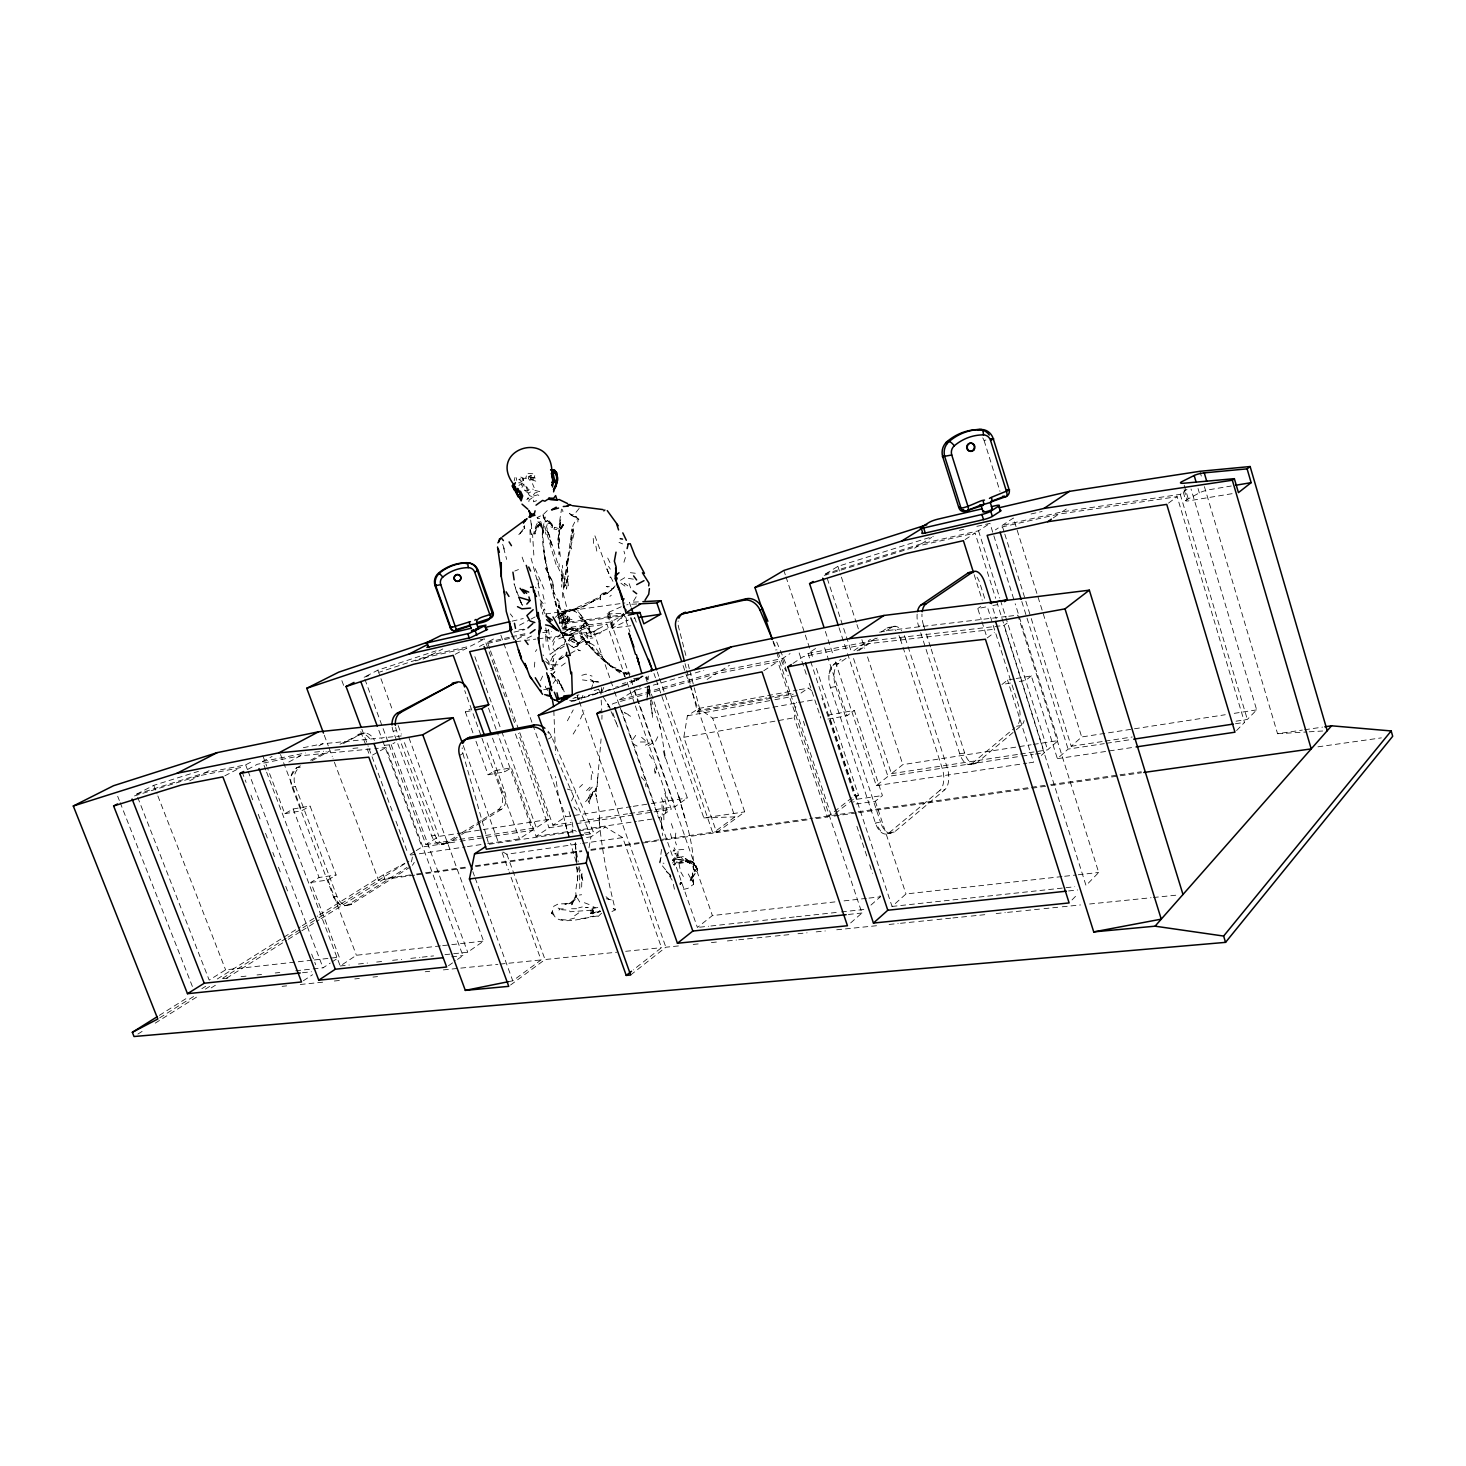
<?xml version="1.0" encoding="UTF-8"?>
<svg xmlns="http://www.w3.org/2000/svg" width="1466" height="1466" viewBox="0 0 1466 1466"><rect width="100%" height="100%" fill="white"/><g stroke="black" fill="none" stroke-linecap="round" stroke-linejoin="round"><path stroke-width="0.75" stroke-dasharray="5 3.75" d="M565.29 620.32L568.057 616.874L564.795 613.997L567.599 610.736L563.622 595.123L563.695 587.463L565.821 584.622L566.591 589.094L567.672 578.282C565.656 562.064 571.172 546.287 574.69 530.875M554.056 914.986L551.857 913.611L552.627 910.056C553.195 930.25 589.515 915.352 601.06 915.81M562.211 575.845L561.625 587.06M571.923 540.441L572.07 528.896L563.695 587.463L565.821 584.622M535.273 477.989L522.446 478.374L521.365 485.393L523.014 482.131L518.927 485.484M559.352 601.976L556.933 599.191L559.224 600.529L558.748 607.749L558.967 604.56L563.677 617.314L561.478 629.024M681.837 882.385L680.224 884.438L680.389 882.404L681.837 882.385L679.894 882.605L680.224 884.438M564.776 579.785L564.85 576.23M545.755 627.906L549.97 654.422L562.211 645.535M601.903 719.293L601.995 715.206M649.346 695.012L649.072 685.74L649.181 694.316M601.445 691.732L601.573 687.572M552.627 581.287L553.891 593.913L552.627 581.287L548.541 574.287L546.946 568.845L548.87 575.203L544.509 556.439L542.328 529.006C541.485 561.826 554.734 592.777 560.067 624.754L563.494 620.338L563.109 612.696L565.161 613.484L569.12 620.356L565.674 626.532L565.931 628.932M599.649 910.386L600.529 911.504L590.377 913.63L592.979 908.425L599.924 907.069M591.183 779.71L591.513 771.079M546.103 641.338L545.407 633.514L546.287 636.72M611.963 911.522L615.354 909.855C607.877 880.406 601.683 849.694 599.063 818.889L599.447 823.837L599.667 813.722L595.727 793.747L596.295 796.771L596.332 788.268L593.162 791.512L589.259 799.575L595.453 790.742L597.212 784.237M558.234 543.758L559.755 551.473L558.986 554.569L557.978 540.331L559.316 529.886L559.114 542.127M648.137 679.857L648.32 676.046M553.818 710.625L555.541 754.514M597.505 777.603L597.047 786.692L601.078 738.919M592.924 910.184L591.971 908.81L593.107 911.705L590.377 913.63L593.199 911.705M566.499 561.002L565.821 576.486M579.766 888.653L579.656 872.655M585.594 801.719L588.489 798.072L588.672 795.305M647.001 700.308L647.367 686.271M554.514 599.026L554.679 596.772M630.801 625.744L612.092 628.163L628.364 620.026M569.633 621.071L569.248 617.186M544.582 609.086L543.41 610.571L544.582 609.086L546.836 615.995M601.408 689.295L600.803 695.837M559.297 623.252L563.237 619.916L563.457 617.626L565.803 616.581L564.337 615.738M534.339 667.122L534.925 661.019M563.329 587.353L563.127 573.078M557.978 540.331L559.004 529.666M600.73 595.654L600.309 599.814L599.008 597.34L567.03 612.147L576.101 609.123L571.887 609.819L574.727 611.34L573.591 609.893L578.245 608.463L573.609 609.929L577.586 613.594L577.989 610.204M576.248 866.718C581.031 877.236 573.298 888.121 576.724 898.255M647.477 696.277L647.899 692.337M675.789 833.091L674.983 840.623L676.412 844.874M661.514 849.419L659.828 862.668L670.805 876.21L666.205 870.969L672.436 880.59L671.098 879.234M647.276 696.845L648.247 688.837L647.294 694.444M576.101 896.716L576.779 895.213L571.777 904.815L575.753 895.451L581.617 894.736M627.301 674.433C609.728 668.753 596.405 654.569 584.879 640.752L579.821 629.28L581.031 630.215L581.599 628.254L573.426 630.49L564.85 626.697L565.161 624.333L568.551 621.309L567.195 620.063L569.12 620.356L565.161 624.333M552.077 911.925L551.857 913.611L553.873 906.19L558.198 903.972L568.515 903.624L564.868 904.155L571.703 902.616L575.423 899.409L568.771 903.826L572.106 902.323L570.787 903.569L576.779 895.213L575.552 897.064M563.677 617.314L563.054 621.786L561.166 623.911M816.141 818.614L827.429 817.02L794.187 717.772L796.405 702.232M533.716 500.126L533.459 501.793L538.975 499.869M562.229 655.742L556.512 661.331L554.02 669.376L550.831 670.329M690.779 879.435L692.209 876.448L690.596 880.718L693.491 873.534L691.054 879.71L694.572 873.901M516.27 480.481L516.673 477.788M559.755 527.265L560.965 519.184L559.077 524.736L561.515 509.069M559.645 527.76L560.965 519.184M581.965 873.37L581.599 890.412M552.352 668.459L552.737 666.095L554.02 669.376L550.226 668.313L554.02 669.376M807.088 819.879L716.691 832.615L683.834 737.288L687.389 715.811L698.732 708.463L797.101 690.156M535.713 532.891L533.917 534.229L534.265 529.941L537.839 521.823L540.862 521.768L543.684 533.221M589.002 847.769L590.981 836.829L605.33 827.007L622.702 837.599L661.496 947.659L633.294 969.869M665.564 812.842L666.755 806.41L664.043 796.24M567.562 562.541L568.442 557.905M528.841 501.629L529.171 499.943L533.422 497.029L529.592 495.728L527.32 492.081L528.218 489.296L526.862 486.987M559.004 544.014L559.316 529.886M563.457 614.254L560.818 615.207L560.745 618.377L565.491 611.047L563.842 611.377M627.393 611.908L611.157 627.027L591.091 636.665L586.198 635.346L586.363 632.359L587.866 638.461L592.979 637.93M535.768 481.123L530.344 479.437L534.394 477.458L534.76 475.644M543.336 530.344L542.31 534.394L543.336 530.344L541.339 524.37L537.839 521.823M553.745 658.362L553.03 661.862L552.829 656.365L555.687 653.983M570.75 542.2L571.832 537.271L571.172 539.8M621.492 618.524L623.197 613.668M550.85 526.844L552.572 527.485L552.48 525.909L547.423 520.577L544.857 522.024L547.313 523.692L546.58 526.844L557.575 562.962L556.97 564.685L562.193 576.651L562.193 582.387L561.46 578.41M661.001 857.372L659.828 862.668L663.951 863.291M592.301 913.923L592.979 908.425M514.181 480.793L515.006 477.403M564.227 691.805L561.496 684.732L559.187 683.358L559.627 681.617L550.336 673.499M518.799 534.595L524.022 529.574L524.663 525.818L524.058 528.823L524.59 527.65L518.799 534.595L520.613 533.203M572.033 533.606L573.811 527.595L572.894 532.726L572.858 525.799L576.266 519.147L578.062 518.543L577.714 524.058M693.62 884.273L692.667 872.893L691.824 878.482L692.447 875.733L693.62 884.273L687.902 888.378L681.507 889.88M593.382 910.661L591.549 912.952M540.533 680.664L543.794 673.59M525.818 477.971L526.386 475.9M566.572 562.944L567.873 558.308M582.845 619.348L580.756 618.854L581.049 617.846L583.138 617.919L588.361 624.589L590.157 632.451L589.24 634.155L589.094 626.605L583.083 618.652L587.06 625.689L583.175 627.136L584.604 621.199L581.049 617.846M542.951 531.242L541.247 526.056M589.039 802.067L593.162 791.512L595.599 790.76L596.332 788.268M563.695 587.463L565.29 582.13M623.948 562.266L625.634 556.75L623.948 551.179M692.868 880.003L690.083 880.791M591.11 689.515L593.748 681.378L601.94 682.57M562.394 615.647L563.365 612.678L560.397 614.419M601.811 692.044L603.992 686.858M581.526 699.3L582.863 695.434M549.054 520.815L554.753 527.265L553.91 529.079L556.549 529.611L558.949 526.807M553.012 645.242L554.35 641.467M672.619 863.089L675.46 858.123L683.064 856.602L695.305 865.618L686.839 860.212L674.415 863.602M674.103 847.751L675.24 849.785L673.004 851.123L674.58 851.086L674.965 853.908M530.161 480.665L528.328 478.392L528.933 476.45L530.875 478.209L531.242 475.387M593.089 683.119L593.748 681.378L582.478 679.912M580.499 718.963L583.999 710.717M559.187 683.358L559.627 681.617L557.685 679.399M676.999 861.587L674.067 865.526M521.969 487.427L523.38 484.183M555.009 637.197L551.967 642.438M588.489 798.072L590.34 793.912M577.604 646.03L579.033 643.079L576.999 642.2L580.353 643.134L585.264 640.001L587.243 642.346L589.57 641.778L590.175 646.799M538.957 521.786L539.708 523.674L534.852 532.341L540.349 523.747L540.844 525.03M552.829 656.365L550.758 660.708L550.795 664.483L555.064 665.949M559.004 910.129L559.572 908.957L565.07 908.81M657.776 736.72L655.65 741.155L647.514 746.212M829.096 673.609L833.659 664.355L841.008 659.352M695.874 865.581L697.34 870.657L692.227 877.768M571.447 800.912L575.863 792.098M568.332 643.922L573.518 647.697L576.761 646.469L581.416 640.129L583.688 639.176L586.455 641.705L585.997 644.71L587.243 642.346L582.607 639.652L576.944 630.032L577.622 628.731M567.415 720.796L573.224 709.892M621.95 616.508L623.6 613.539M291.258 775.642L296.773 767.744L300.713 765.619M633.569 601.042L636.629 596.039M601.628 913.171L598 916.58M573.169 734.081L579.015 724.534M538.517 524.516L534.595 530.509L539.121 523.252M581.874 636.684L580.628 638.37M530.875 478.209L528.933 476.45L533.587 473.848L528.053 473.316M590.065 787.15L585.044 792.098M557.337 683.669L558.125 679.766M632.817 739.45L637.38 733M576.761 646.469L581.416 640.129M590.212 631.04L591.073 634.485M694.151 871.775L695.984 869.265M535.383 651.545L536.849 649.548M553.085 683.449L555.614 680.077L552.315 676.192M589.644 797.889L594.023 792.061M579.162 508.39L574.36 514.383L571.337 515.134L569.614 513.228L570.237 515.501L571.135 514.2M580.866 607.345L598.568 598.714L605.898 592.576L607.712 593.4L614.291 587.426L607.602 593.125L601.665 594.042L599.008 597.34M642.236 675.899C626.239 688.342 603.644 690.669 584.403 696.46M522.592 480.665L519.001 483.12L518.066 479.675L520.906 478.851M572.088 646.158L573.518 647.697L575.753 646.304M599.521 633.862L601.646 631.48M552.81 674.085L554.954 671.666L552.059 674.726M561.057 615.005L563.109 612.696M604.652 593.95L605.898 592.576L601.335 593.583L603.021 594.83L607.712 593.4M567.36 622.629L568.551 621.309L566.444 622.39L563.494 620.338M557.721 637.197L560.195 634.485M578.63 643.629L579.62 642.566L576.816 643.904L571.758 641.375L574.819 642.658M592.282 787.132L587.445 792.373M694.664 869.081L693.546 869.814L692.868 866.186C688.085 860.45 679.619 858.453 672.491 860.194L674.855 857.647L676.742 859.497L686.968 860.67L692.74 862.888L688.195 861.477L679.711 862.228L689.405 861.678L673.315 864.537L675.221 863.639M584.751 623.105L580.591 627.448L575.277 630.014M1072.013 899.941L1077.822 893.967M1008.755 616.215L1017.844 615.152L1098.694 872.472L1086.013 885.519L1003.953 625.469L1009.158 621.602M1236.571 730.563L1244.524 722.371L1177.161 496.662L1058.837 514.108L998.676 527.723L995.377 529.904M1236.058 721.18L1247.346 719.458L1256.655 709.874L1191.033 489.003M555.339 617.333L561.588 611.615L570.311 609.801L574.727 611.34M533.844 555.083L532.598 534.833L531.315 534.449L532.818 532.928M580.481 641.43L573.518 647.697M665.234 855.942L669.889 851.306M547.258 510.608L543.025 514.749L537.142 517.535L538.132 519.294M640.899 677.035L643.098 676.119L636.061 680.627L637.215 679.546M636.061 680.627L638.645 678.19L638.095 679.161L637.802 677.365M571.209 628.108L563.017 633.184L567.525 634.576L573.169 629.28L571.172 626.752L573.169 629.28M579.473 787.334L582.552 784.438M569.523 641.137L572.381 638.48M638.003 680.022L640.404 677.787M563.879 612.531L565.491 611.047L557.63 617.424M615.189 585.814L612.586 588.709L606.209 586.455L609.838 586.748M561.313 666.022L566.994 661.771M815.591 648.503L808.023 653.506L892.043 906.446L905.988 893.967L1062.41 876.521M1016.195 678.538L1031.331 675.863L1057.389 758.673L1068.091 749.108L1104.283 743.629M1031.258 618.56L1071.243 746.286L1081.688 736.958L1225.246 714.73M850.665 922.92L861.935 913.006L777.768 661.606L716.031 673.792L613.319 703.497L607.822 706.85M870.932 905.09L880.351 896.825L878.922 892.556M1041.3 755.411L1044.378 752.699L996.349 600.474M1020.428 754.019L1047.604 749.877L1058.177 740.587L1015.187 603.754M563.457 617.626L565.29 620.008L561.386 623.417L566.829 621.327M570.97 701.426L575.478 700.29L578.044 698.146L577.109 695.397L578.96 694.829M908.059 646.634L947.183 767.414A17.464 8.979 80.8 0 1 944.745 789.771L894.37 832.028L885.684 834.099M920.703 632.744L959.754 753.799A16.969 8.558 80.4 0 0 972.16 763.42L977.052 762.687L1014.582 731.204M1016.286 729.775L1021.399 725.487A16.383 7.935 80 0 0 1024.129 720.631M846.065 658.381L838.735 663.383L833.659 664.355A18.288 9.969 79.3 0 0 830.526 687.499L875.404 822.957A18.142 9.731 81.4 0 0 889.276 832.706L939.779 790.504L944.745 789.771M972.16 763.42L1014.893 727.686M560.433 632.817L563.64 633.294L567.873 629.812L564.373 632.542L567.525 634.576M554.679 651.454L559.829 646.231L564.722 644.27M564.208 646.103L559.609 649.053M571.117 640.404L573.169 638.755L575.313 641.173L573.664 636.024L566.481 633.697L562.761 635.511L564.52 639.597M856.144 804.009L875.33 801.242L882.422 795.562L854.33 710.442L828.895 714.913L856.914 799.263L853.34 802.104M1031.331 675.863L1025.76 680.352L1016.158 682.038M609.819 596.424L611.304 595.233M1014.032 678.923L1007.545 680.077L1001.883 684.549L1011.393 682.881L987.278 606.649L977.785 608.573L981.23 619.422M834.96 901.902L712.384 915.572L697.395 927.447L619.715 704.834M835.4 661.844L876.283 785.666L887.938 776.412L1019.805 756.419M853.56 658.527L891.401 773.663L902.818 764.629L1031.148 744.765M594.115 631.773L598.568 628.254M630.637 975L665.857 947.219L681.8 945.588M835.144 813.612L847.696 803.698M849.492 802.287L858.453 795.213L815.408 665.546M565.271 619.055L568.057 616.874L566.334 615.335M827.429 817.02L852.589 797.229M570.402 635.108L572.73 633.294L568.332 634.008L570.402 635.108L569.321 635.438L565.949 635.053M564.08 656.695L556.512 661.331M632.359 692.428L640.367 686.345M558.748 614.474L560.452 613.191L556.164 615.848M541.339 524.37L540.203 525.231L540.954 527.027M987.204 637.93L994.369 632.597M1168.494 503.113L1177.161 496.662M1004.137 531.956L1002.103 525.469L1062.154 511.836L1180.24 494.372L1187.002 489.332M510.571 985.005L545.04 959.534L616.71 952.222M716.691 832.615L744.71 811.889L712.696 718.212L698.732 708.463M508.464 981.67L512.77 980.809L541.064 959.937L509.16 872.032M665.454 839.835L712.897 833.146L734.942 816.874L689.753 685.025M587.738 643.116L589.57 641.778L585.887 641.778L583.688 639.176M693.675 880.223L692.538 881.048L693.675 880.938M827.923 719.055L847.055 715.72L854.33 710.442M566.737 580.279L568.075 579.308M977.785 608.573L980.681 606.503M448.468 965.746L455.688 960.67M457.484 959.405L462.908 955.612L386.071 747.532L374.801 748.613M444.949 954.678L467.709 952.222L483.578 941.08L408.024 735.272M635.364 705.934L671.281 809.25L658.692 818.083L619.788 706.612M629.794 813.52L675.02 806.63L687.352 797.962L653.763 700.913M562.431 632.799L560.269 632.304M530.509 491.971L528.988 493.034L524.645 491.073L524.388 489.497L525.561 491.11M558.803 617.571L561.24 615.903M574.617 915.755L579.748 912.2M800.986 693.07L808.279 688.067L811.706 690.651M857.079 650.886L877.254 637.124M886.435 630.856L891.933 627.118A17.61 9.199 78.8 0 1 901.553 630.563M585.594 834.612L590.102 833.934L593.29 831.753L551.729 736.995A17.024 12.534 58.8 0 0 547.624 730.691M858.929 650.519L869.063 643.611L995.231 629.134M808.023 653.506L873.553 640.532L877.254 638.022M1053.248 517.919L1058.837 514.108M1062.154 511.836L1067.615 508.116M853.89 650.611L870.438 639.359M881.469 631.864L886.985 628.108L891.933 627.118M266.61 772.161L340.222 965.984L356.403 955.264L440.423 945.9M475.974 741.246L488.105 774.763L494.83 770.676L511.396 767.763L536.061 836.371L549.054 827.777L573.957 824.002M519.77 732.652L552.902 825.23L565.638 816.8L631.003 806.685M792.996 663.42L803.405 656.548L869.063 643.611M1002.103 525.469L1013.373 518.029L1081.688 736.958M303.37 980.754L312.588 974.688M295.711 970.785L323.033 967.835L330.253 963.089M332.049 961.916L339.251 957.17L310.884 882.44L319.075 877.474L336.117 875L310.077 806.025L293.127 808.994L284.789 813.703L267.527 768.202M487.775 843.555L519.44 838.845L532.47 830.287L496.992 731.699M459.701 839.413L536.336 827.74L549.109 819.366L518.341 733.403M690.706 685.557L697.486 711.89L700.015 710.259L766.791 697.889M763.768 670.732L777.768 661.606M638.773 703.68L634.265 690.706L618.212 700.51L720.796 670.787L782.423 658.582L790.064 653.598M965.068 539.58L975.073 533.056L995.671 598.311M850.701 649.841L825.725 573.792L921.601 543.721L978.537 530.802L988.047 524.608M410.425 866.901L351.767 904.009A14.88 10.812 83.4 0 1 336.997 896.477L295.417 786.436A14.972 11.05 79.8 0 1 300.163 767.103L296.773 767.744A14.953 11.05 79.8 0 0 292.027 787.059L333.588 896.935A14.862 10.812 83.4 0 0 348.358 904.467L407.035 867.396M392.155 727.118A14.165 9.914 78.7 0 0 393.181 731.222L431.7 835.858A14.055 9.731 81.6 0 0 445.114 843.335L460.214 833.806M462.102 832.615L480.958 820.703M482.845 819.512L497.945 809.965L501.28 809.434A13.652 9.162 80.8 0 0 504.817 791.842L485.887 739.377M445.114 843.335L448.468 842.84L459.793 835.675M461.68 834.484L480.536 822.554M482.424 821.363L501.28 809.434M707.107 679.436L716.031 673.792M720.796 670.787L729.463 665.289M914.619 548.156L918.046 545.975L975.073 533.056M921.601 543.721L931.643 537.381M573.664 636.024L565.381 639.817L564.52 643.427M159.702 1017.825L195.784 995.139M205.405 989.092L211.177 985.464M222.722 978.207L286.182 938.295M288.106 937.086L316.968 918.944M318.892 917.734L408.831 861.183M137.877 1034.08L143.668 1030.433M155.231 1023.14L199.596 995.194M211.159 987.919L216.95 984.272M226.589 978.188L286.383 940.512M288.307 939.303L299.87 932.01M301.813 930.8L319.167 919.86M321.091 918.651L384.733 878.555L414.182 874.396M572.73 633.294L569.321 635.438L581.416 628.273M559.371 659.59L562.816 657.428M159.373 1015.352L188.326 997.173M201.85 988.689L205.698 986.27M217.298 978.995L300.31 926.897M302.253 925.687L317.682 915.993M319.625 914.784L383.341 874.799L404.909 863.272M311.983 960.212L225.599 969.851L209.198 980.113L136.485 794.224L153.728 785.355L198.478 771.336M414.328 851.801L408.629 855.356L465.162 846.927M416.234 850.61L421.933 847.036L458.015 841.576M364.924 679.363L425.873 844.563L438.92 836.408L549.109 819.366M620.448 580.298L624.626 577.732L636.299 579.675M825.725 573.792L837.892 566.371L933.311 536.318M310.884 882.44L327.944 879.985L336.117 875M488.105 774.763L504.689 771.849L511.396 767.763M548.431 738.992L551.729 736.995L547.844 732.267M567.342 629.885L569.614 628.529M567.599 610.736L570.036 609.27L570.219 610.479M459.573 755.448L462.926 753.469A16.621 11.93 59.4 0 1 462.193 747.843M526.752 499.594L528.548 498.55L527.284 498.257L533.422 497.029M594.994 600.125L581.177 608.115L574.635 609.233M284.789 813.703L301.758 810.735L310.077 806.025M472.95 732.872L465.363 711.908L470.494 709.013M372.639 755.027L386.071 747.532M384.422 745.333L391.184 744.673L394.922 742.584M538.095 638.81L593.602 631.589L606.924 624.15L626.385 680.096M562.229 628.401L610.882 621.932L623.911 614.657L629.885 631.901M311.965 760.689L329.648 751.05M343.411 743.574L361.112 733.953A14.495 10.354 79.1 0 1 374.49 740.348M1184.107 489.644L1187.057 499.558L1199.316 492.906A7.44 1.209 -16.6 0 1 1209.23 489.717L1231.293 485.997M310.554 760.268L326.295 751.728M340.057 744.233L361.112 733.953M288.82 762.027L300.457 755.76L372.547 748.833M318.91 745.846L322.703 743.793L401.281 735.932M517.26 639.139L525.03 634.961L516.252 636.959M551.949 525.433L550.245 523.472L547.313 523.692M561.057 617.827L562.669 616.966M247.626 769.43L257.375 764.262L300.457 755.76M265.804 770.035L262.579 761.514L272.09 756.456M479.437 646.469L483.359 644.399L514.053 637.453M489.736 648.705L487.427 642.236L495.087 638.168M519.514 625.194L529.208 620.045M531.15 619.019L535.035 616.966M224.829 775.844L240.442 767.616L199.449 775.697L131.244 796.918M136.485 794.224L204.672 772.967L245.647 764.867L253.288 760.836M455.156 654.331L466.939 648.119L427.064 657.153L414.09 661.441M482.552 639.872L471.007 645.956L431.187 655.009L379.273 672.198M575.478 700.29L597.688 693.363M189.664 780.792L199.449 775.697M204.672 772.967L210.426 769.98M423.124 659.205L427.064 657.153M431.187 655.009L442.805 648.943M598.934 689.075L591.366 691.567M573.609 609.929L576.028 608.665L570.86 609.893M366.097 676.211L377.825 670.182L436.117 650.812M539.415 524.223L540.349 523.747M645.297 745.186L651.674 741.961M527.1 638.241L532.488 635.548M596.369 911.834L593.107 913.116L600.529 911.504M683.761 849.455L678.593 849.822M590.523 602.123L598.568 598.714M597.707 692.667L591.293 695.727L588.251 695.709M563.146 628.621L566.737 626.972L564.85 626.697M570.677 653.378L576.578 649.933L580.298 650.776L575.002 648.137M597.487 912.219L599.631 911.229M574.635 918.028L567.287 920.062L560.965 919.567M612.11 628.053L607.052 613.503A5.956 1.081 -15.9 0 1 609.013 612.183L622.024 606.429M634.118 680.444L622.39 683.614M638.59 677.952L631.113 678.96M598.018 633L593.015 634.87M558.711 638.883L564.667 636.482M514.768 571.044L518.451 569.559M601.463 692.685L621.896 686.216M626.55 684.072L615.408 687.297M583.175 627.136L587.06 625.689M982.696 437.894A8.191 7.605 -84.5 0 1 984.126 440.606L986.416 439.818M524.718 490.34L527.577 490.908L530.839 488.599L533.294 489.296M607.107 690.358L609.618 689.441M523.509 526.441L524.791 528.365M580.884 918.614L586.51 917.954M364.136 677.219L370.623 675.075M562.413 627.595L565.674 626.532M572.931 698.439L576.285 697.376L571.777 698.897M824.204 575.368L918.046 545.975M675.551 858.398L680.041 857.042M581.8 675.331L585.979 674.122L592.062 676.119M636.446 690.065L703.808 670.402M632.396 681.708L634.815 681.049M581.031 630.215L587.756 627.228L589.882 628.822L588.086 629.152L585.685 626.587M578.667 907.857L582.24 906.941M559.151 618.945L561.496 618.359M634.173 679.601L639.213 678.373M562.761 635.511L565.931 634.76M512.147 621.144L523.289 618.542M561.13 619.953L563.53 619.403M480.06 639.872L484.476 638.864L488.325 649.603M513.961 632.121L524.883 629.629M959.442 530.344L963.803 529.354M976.869 526.367L983.411 524.865M985.592 524.37L989.953 523.38L1014.509 601.573M1031.056 513.98L1042.106 511.469M487.427 642.236L509.343 637.27M511.524 636.775L526.862 633.294M584.183 697.101L576.431 698.751L579.711 698.054M633.917 618.267L634.833 618.084M465.363 711.908L471.96 710.589M997.778 604.542L992.042 605.696L996.184 618.78M361.699 733.715L365.052 733.037M890.467 627.265L895.433 626.257M303.352 747.678L322.703 743.793M879.637 632.194L886.16 630.893M590.102 916.818L593.84 916.067M393.181 731.222L396.516 730.563L435.072 835.327A14.074 9.731 81.6 0 0 448.468 842.84M930.489 646.927L923.525 625.286L918.614 626.257A17.134 8.741 78.6 0 1 917.148 613.888M262.579 761.514L305.643 752.974M898.951 635.493A17.574 9.217 78.9 0 1 900.326 638.974L905.255 638.003L907.362 644.472M546.397 521.676L543.428 517.828L539.121 518.652L537.142 517.535M799.337 689.735L808.279 688.067M769.009 697.468L793.509 692.923M697.486 711.89L793.289 694.169M292.027 787.059L295.417 786.436M830.526 687.499L835.62 686.564A18.325 9.95 79.3 0 1 838.735 663.383M687.389 715.811L772.655 700.107M774.909 699.703L797.339 695.562M712.696 718.212L770.695 707.675M772.93 707.253L813.08 699.96M683.834 737.288L794.187 717.772M497.945 809.965A13.634 9.162 80.8 0 0 501.5 792.391L504.817 791.842M1187.057 499.558A7.477 1.228 -16.6 0 0 1188.834 500.822L1233.932 493.382M672.491 860.194L676.742 859.497M1016.616 726.256L1021.399 725.487M431.7 835.858L435.072 835.327M959.754 753.799L964.665 753.029A17.006 8.539 80.4 0 0 977.052 762.687M633.257 806.337L649.035 803.899M651.289 803.551L687.352 797.962M1033.402 744.416L1058.177 740.587M1234.225 713.356L1256.655 709.874M543.611 689.753L546.232 689.35M425.873 844.563L457.447 839.761M552.902 825.23L570.989 822.463M580.041 821.088L627.521 813.85M891.401 773.663L1018.174 754.367M1071.243 746.286L1102.853 741.466M1105.107 741.118L1132.21 736.995M460.269 841.227L532.47 830.287M576.211 823.654L671.281 809.25M1022.04 756.09L1033.218 754.404M1035.454 754.055L1044.378 752.699M1106.537 743.28L1131.422 739.505M1235.472 723.746L1244.524 722.371M441.449 844.434L444.821 843.94M968.971 764.574L973.882 763.823M467.416 846.597L485.521 843.903M536.061 836.371L580.664 829.719M582.882 829.389L636.391 821.418M638.626 821.088L654.239 818.761M876.283 785.666L1026.805 763.218M1029.059 762.888L1033.548 762.21L1007.545 680.077M1057.389 758.673L1133.823 747.275M582.607 639.652L583.981 639.451L579.363 633.33M489.314 844.251L576.321 831.314M578.557 830.984L605.33 827.007M584.274 833.091L593.29 831.753M656.2 679.949L703.827 817.9L744.71 811.889M858.453 795.213L854.385 795.8L822.005 698.347M1204.411 486.62L1277.564 733.715L1302.321 730.086M1304.575 729.756L1322.57 727.118M586.51 837.489L590.981 836.829M856.914 799.263L882.422 795.562M502.966 852.039L506.87 854.257L580.389 843.683M582.607 843.353L622.702 837.599M416.436 874.066L423.234 873.113M425.506 872.801L466.28 867.047M475.332 865.765L581.8 850.738M590.853 849.455L642.951 842.107M645.223 841.777L812.842 818.12M815.096 817.808L837.746 814.62M840.018 814.29L855.869 812.054M858.141 811.724L1048.41 784.878M1050.664 784.567L1141.281 771.776M1317.952 746.835L1381.375 737.874M414.658 875.147L378.521 880.241L333.057 758.673M416.93 874.817L423.711 873.864M425.965 873.553L466.628 867.835M475.662 866.553L581.855 851.599M590.89 850.335L663.182 840.146M856.437 812.934L831.552 816.434L776.614 652.315M858.71 812.622L1048.758 785.849M1051.03 785.538L1141.538 772.784M545.7 613.961L624.883 602.984M336.997 896.477L333.588 896.935L340.057 904.779M889.276 832.706L894.37 832.028A18.178 9.712 81.4 0 1 880.516 822.261L875.404 822.957L881.781 832.743M681.067 883.668L680.022 884.2L681.837 883.063L680.297 882.899M560.488 623.197L623.911 614.657M519.037 629.867L525.726 628.969M563.659 623.875L623.911 615.775M544.546 630.746L548.962 630.16M542.732 632.616L551.582 631.461M562.651 629.995L606.924 624.15M348.358 904.467L351.767 904.009L344.29 905.75M515.885 641.705L522.537 640.825M524.755 640.532L535.86 639.103M888.323 630.453L1006.482 616.49M873.553 640.532L992.72 626.77M994.974 626.513L1003.953 625.469M561.588 611.615L565.125 611.212M314.255 959.973L339.251 957.17M442.695 945.643L449.512 944.874M451.785 944.635L483.578 941.08M844.031 900.875L866.736 898.346M869.008 898.09L880.351 896.825M1064.683 876.265L1076.026 875M1078.28 874.762L1098.694 872.472M595.782 681.91L598.183 681.8M222.85 978.628L229.686 977.895M241.065 976.668L247.901 975.935M257.008 974.945L261.571 974.469M275.223 972.984L279.786 972.489M340.222 965.984L349.329 964.995M358.437 964.005L367.545 963.034M376.652 962.044L383.487 961.311M392.595 960.322L401.702 959.35M410.792 958.361L419.899 957.371M422.19 957.133L433.57 955.905M699.649 927.208L708.646 926.237M710.9 925.981L726.66 924.295M728.914 924.038L742.419 922.59M744.673 922.352L760.433 920.648M762.668 920.41L778.428 918.706M780.682 918.467L794.187 917.001M796.441 916.763L839.212 912.145M841.466 911.907L866.241 909.232M892.043 906.446L1074.743 886.747M302.491 972.728L311.415 971.775M451.711 956.803L462.908 955.612M848.411 914.454L861.935 913.006M1068.604 890.943L1077.638 889.972M282.113 986.343L286.64 985.867M300.273 984.492L322.996 982.165M334.358 981.011L341.157 980.314M354.79 978.922L359.335 978.463M372.969 977.071L377.513 976.613M425.213 971.756L429.758 971.28M443.373 969.887L497.89 964.335M500.163 964.097L541.064 959.937M625.67 951.306L661.496 947.659M693.198 944.434L700.033 943.737M711.413 942.565L718.248 941.868M727.356 940.934L736.482 940.018M738.754 939.779L754.697 938.148M756.969 937.928L772.93 936.298M775.202 936.059L788.873 934.667M797.98 933.732L807.088 932.816M816.214 931.881L825.321 930.947M836.72 929.792L880.003 925.376M889.111 924.441L898.218 923.525M900.49 923.287L916.452 921.656M918.724 921.436L934.667 919.805M936.957 919.567L950.609 918.174M952.9 917.954L968.843 916.323M971.115 916.085L987.076 914.454M996.184 913.538L1005.291 912.603M1007.563 912.365L1023.525 910.753M1025.797 910.514L1041.74 908.883M1044.012 908.663L1059.973 907.033M1062.245 906.794L1080.479 904.943M1089.586 904.009L1151.085 897.742M1153.375 897.504L1178.426 894.956M314.64 752.113L323.656 751.233M334.908 750.134L341.651 749.493M352.921 748.393L359.665 747.733M690.614 861.568L691.549 861.477M563.091 632.781L561.68 632.579L564.886 634.173L563.329 634.082M585.979 907.564L588.196 907.399L581.965 907.82M586.034 633.972L589.424 632.524L589.9 630.032L590.157 632.451M1277.564 733.715L1306.902 731.955M1309.175 731.809L1322.717 731.003M590.285 910.936L593.144 910.991M638.406 601.885L629.409 602.343L630.893 606.667M636.775 603.992L630.087 604.322A5.937 1.081 -15.8 0 0 626.733 604.872M607.162 613.796A5.956 1.081 -15.9 0 0 608.427 613.942L621.932 613.319M703.827 817.9L734.942 816.874M591.604 910.148L570.421 911.76L568.387 910.148L561.643 909.745M571.538 908.755L579.07 908.682M593.748 681.378L590.23 679.344M640.33 741.998L646.964 741.961L640.404 736.335M530.344 479.437L533.642 479.492M563.237 619.916L565.29 620.008M592.832 907.527L595.343 907.656L592.685 906.483M569.633 700.546L575.717 701.096M534.394 477.458L530.839 477.824L529.831 476.23M635.309 573.261L630.288 572.675L631.608 574.122M573.518 630.307L576.12 630.655L570.237 629.684L568.955 628.199M606.319 898.731L611.34 899.904M550.465 673.664L551.967 673.939L552.334 678.172L551.674 673.664L553.781 677.127M607.804 663.915L602.783 657.794L606.154 662.485L616.856 669.87L626.825 674.213M573.059 516.435L576.706 517.296L570.091 514.291L573.059 516.435L571.337 515.134M534.925 490.414L540.349 491.77L534.943 492.961L532.268 496.406L537.857 494.775L540.771 496.791M576.01 640.899L578.795 643.427M569.779 619.055L572.015 619.678M549.878 536.446L546.69 529.244L549.219 536.263L548.064 534.1M573.169 638.755L576.578 641.045M597.615 652.901L602.214 655.265L604.505 661.001M630.068 674.012C614.126 671.428 601.885 659.48 592.081 647.441L593.987 651.197L603.442 660.341M567.434 789.093L571.997 790.467M629.5 672.839L626.275 672.876L617.626 669.449M696.588 867.194L697.321 868.953L691.989 861.348L685.153 858.618L692.337 864.115M554.753 527.265L558.344 528.493M612.348 666.792L616.087 668.075M560.379 631.589L563.494 632.781L560.03 631.37M584.403 902.726L589.753 904.76M694.004 864.958L696.68 866.406M578.649 630.49L584.879 640.752L593.987 651.197L586.143 642.914L582.112 636.207L587.243 642.346M560.873 685.135L563.072 690.651L560.745 684.42L558.986 683.101M619.019 542.383L622.592 543.904M575.698 516.344L578.887 519.715M520.833 477.055L523.509 478.283L524.058 486.254M533.734 533.166L535.292 533.899M685.465 861L689.826 863.089M628.236 714.492L624.443 712.641L630.563 716.306M562.193 576.651L562.009 572.106L558.766 570.091M557.868 664.813L550.795 664.483L547.844 662.449M605.641 661.679L609.49 663.731M686.839 860.212L692.85 864.427M633.788 744.27L637.087 746.047M590.065 643.079L593.858 645.333L602.361 657.501M573.792 640.239L575.313 641.173M620.118 673.022L610.222 665.949M564.465 633.367L566.829 634.87M591.843 632.891L589.827 631.589L587.481 624.736M558.143 908.04L559.572 908.957M550.245 523.472L547.423 520.577M620.906 583.211L625.854 586.73L624.516 583.395L630.673 588.013L629.152 583.688M519.202 479.547L520.943 480.848M572.546 515.611L574.269 516.912M592.521 681.104L593.803 682.13M575.918 629.189L576.944 630.032M570.182 547.698L571.703 548.999L570.695 546.525M693.675 869.503L696.258 871.684M547.368 637.032L550.062 639.378L548.137 627.796M606.026 896.697L609.325 899.593M545.682 661.478L550.007 665.509M554.533 677.2L552.425 674.781M688.379 860.872L690.156 862.539M566.792 618.817L568.551 620.759M551.564 580.151L544.949 567.379M694.627 863.895L691.989 861.348M573.939 807.015L577.036 810.093M561.79 632.982L564.886 639.048M555.614 680.077L556.604 681.159M678.025 851.251L678.08 856.217L675.423 853.23L677.31 857.353M584.128 639.634L586.473 642.291M641.137 776.852L644.71 780.902M549.219 662.247L542.97 654.917M673.48 849.822L674.58 851.086M584.531 634.521L587.866 638.461M549.952 522.849L552.48 525.909M581.599 615.922L578.19 611.743L583.138 617.919M543.19 603.644L539.873 599.576L538.425 591.843L535.457 587.188M564.722 609.343L566.169 611.139M606.741 569.12L613.869 583.23M510.278 613.888L512.734 617.003M681.47 857.61L682.625 859.113M584.604 621.199L590.615 633.092M560.947 631.901L566.004 641.998M553.14 648.632L554.606 650.666M547.734 690.413L545.407 687.188L545.224 684.237M649.365 754.715L654.642 762.393M527.577 490.908L525.085 483.927M560.745 684.42L561.973 686.253M608.518 566.334L610.332 569.175M578.997 616.05L580.756 618.854M603.314 697.138L609.233 706.539M577.421 898.145L579.711 901.975M572.968 635.035L573.408 636.042M598.623 689.478L600.767 693.143M552.847 675.221L554.606 678.263M683.376 876.466L680.572 871.647L679.07 864.024M610.406 708.426L606.851 702.177L615.299 720.905M654.99 771.079L655.962 772.784M522.446 478.374L523.655 480.518M688.232 873.938L692.832 882.22M589.222 763.108L592.96 773.498M520.375 601.262L522.427 605.256L518.323 597.285M588.068 800.583L589.644 803.661M607.73 558.051L610.662 563.989M520.009 600.73L521.694 604.175M544.069 589.149L534.467 567.012M539.36 523.38L540.203 525.231L539.708 523.674M661.349 797.761L663.493 802.488L663.951 822.096M669.742 873.919L670.897 876.466M557.501 759.626L590.102 833.934M616.178 722.94L617.937 726.989M578.08 867.615L583.266 881.671L579.033 866.314M776.723 642.108L779.381 648.357M780.26 650.428L786.454 665.014M773.37 641.595L776.907 649.933M777.805 652.022L785.776 670.805M532.47 483.67L534.155 487.647M518.506 596.094L514.071 583.761L517.755 595.434M519.33 598.018L521.768 603.809M553.03 590.505L557.776 600.254M676.779 853.047L678.08 856.217M683.577 859.589L683.981 860.579M523.82 561.826L520.98 554.001M594.921 535.841L610.277 577.732M117.683 796.295L119.351 800.528M120.175 802.635L192.467 986.673M153.728 785.355L157.045 793.839M157.87 795.965L225.599 969.851M655.687 766.901L656.805 769.815M245.647 764.867L247.278 769.137M248.102 771.263L323.033 967.835M242.055 771.849L246.105 782.441M250.961 795.158L253.38 801.517M258.236 814.235L260.673 820.594M265.529 833.311L267.948 839.67M272.804 852.387L274.417 856.62M278.467 867.212L280.904 873.571M285.76 886.289L288.179 892.647M311.653 954.109L315.685 964.701M293.127 808.994L319.075 877.474M262.817 755.796L266.739 766.15M280.501 754.495L301.758 810.735M327.944 879.985L356.403 955.264M383.341 874.799L384.733 878.555M324.279 735.217L328.274 745.882M329.062 748.008L332.269 756.529M552.096 544.986L549.548 538.059L551.289 545.242M378.814 730.288L381.948 738.791M382.736 740.898L421.933 847.036M361.882 729.262L368.223 746.359M369.011 748.503L389.608 804.064M390.414 806.208L392.778 812.622M395.948 821.162L407.841 853.23M341.871 680.664L344.235 687.023M360.783 731.626L366.298 746.487M367.086 748.613L369.45 754.99M377.825 670.182L380.17 676.577M380.958 678.703L392.705 710.68M398.184 725.597L401.317 734.118M404.451 742.639L438.92 836.408M391.184 744.673L467.709 952.222M504.341 549.017L502.636 544.307L506.686 559.426M472.858 871.684L474.416 875.972M475.204 878.116L512.77 980.809M506.87 854.257L545.04 959.534M463.256 745.534L499.045 844.159M502.16 852.736L508.372 869.888M488.526 708.133L496.223 729.555M492.539 738.113L504.689 771.849M494.83 770.676L519.44 838.845M501.5 792.391L465.07 691.549A13.725 9.327 78.2 0 0 464.704 690.614M490.505 650.849L519.001 730.508M489.094 651.747L493.712 664.648M494.482 666.792L502.948 690.431M503.718 692.575L505.257 696.881M509.105 707.62L512.184 716.214M512.953 718.358L514.493 722.665M515.446 733.953L549.054 827.777M474.856 656.658L479.474 669.486M480.243 671.63L488.691 695.159M489.461 697.285L500.987 729.372M501.757 731.516L536.336 827.74M671.281 823.58L673.444 829.664M500.841 635.126L532.085 722.756M532.854 724.9L565.638 816.8M544.637 526.147L556.035 564.465M577.091 695.141L578.612 699.447M579.363 701.591L665.857 947.219M559.114 614.694L554.295 599.063M593.602 631.589L613.814 689.46M614.566 691.604L619.037 704.468M609.031 612.183L614.089 626.77M608.427 613.942L613.393 628.291M610.882 621.932L630.27 677.768M631.021 679.912L633.99 688.507M634.741 690.651L675.02 806.63M639.524 705.842L712.384 915.572M627.136 682.258L634.613 703.79M657.299 671.996L658.784 676.302M659.535 678.446L712.897 833.146M634.631 617.443L636.849 623.911M653.964 673.48L655.467 677.787M625.542 616.581L626.953 620.649M645.553 677.2L647.789 683.669M648.54 685.831L653.011 698.769M683.083 665.564L689.02 682.863M612.825 712.916L616.416 723.416M562.761 636.739L563.256 638.205M543.428 610.222L544.546 613.466M545.993 561.368L543.886 550.007M782.423 658.582L788.195 675.863M803.368 721.235L804.816 725.56M773.003 641.522L775.899 650.153M783.852 570.457L785.3 574.782M786.014 576.944L812.549 656.896M799.153 652.956L806.373 674.635M809.269 683.303L820.813 717.992M856.877 826.311L866.827 856.217M869.668 864.775L872.527 873.315M540.844 601.665L543.41 610.571M825.358 631.443L832.523 653.158M824.57 647.752L847.055 715.72M875.33 801.242L905.988 893.967M835.62 686.564L880.516 822.261M839.047 627.76L846.835 651.454M847.55 653.616L887.938 776.412M837.892 566.371L840.714 574.984M841.411 577.146L856.236 622.39M856.95 624.553L858.361 628.859M861.88 639.634L864.702 648.265M867.524 656.878L902.818 764.629M900.326 638.974L942.217 768.166A17.427 8.998 80.8 0 1 939.779 790.504M931.185 649.108L964.665 753.029M981.927 621.584L986.746 636.794M978.537 530.802L999.739 598.055M1000.417 600.217L1047.604 749.877M984.621 598.275L979.984 583.596A16.511 8.118 78.3 0 0 976.008 575.771M1012.053 684.934L1018.577 705.549A16.364 7.953 80 0 1 1017.111 725.798M974.157 574.672L982.238 600.18M1021.802 601.518L1068.091 749.108M984.126 440.606L999.995 491.385M1004.815 534.119L1025.155 599.063M1025.833 601.225L1030.58 616.38M649.585 693.858L647.88 688.287L649.401 693.785M552.169 588.086L548.889 576.651M693.546 869.814C694.206 843.976 685.08 819.256 678.245 794.499L685.795 822.078M623.508 673.315L624.534 676.651M651.38 699.722L660.671 728.895L665.656 758.93L665.088 757.519L663.145 750.684L680.7 802.543M576.101 861.825L570.622 843.353M1184.18 485.209L1188.834 500.822M1183.209 491.916L1185.884 500.859M1180.24 494.372L1247.346 719.458M1199.884 471.301L1201.827 477.861M1198.034 488.545L1199.316 492.906M559.242 614.437L555.541 600.913M664.886 793.289L666.627 799.263M670.42 833.623L672.124 839.56M569.046 811.541L571.483 819.989M559.169 607.236L558.748 605.733L561.899 615.042L561.826 613.448M462.926 753.469L488.966 844.892M544.601 557.337L546.653 565.235M685.886 655.467L678.556 626.972A14.55 11.508 59.5 0 1 678.172 620.979M688.159 664.245L689.277 668.624M689.845 670.805L700.015 710.259M685.043 663.603L686.161 668.001M686.729 670.2L690.138 683.358M568.918 837.581L558.216 794.682L555.559 776.412M542.841 594.426L545.059 603.241M585.887 641.778L586.143 642.914M540.294 603.571L542.878 614.401M659.169 723.947L660.525 729.72M673.37 884.291L674.452 889.404M531.077 558.234L539.176 588.049L537.527 577.457M531.315 534.449L529.959 527.76L530.234 542.292M558.051 613.503L559.536 621.089M572.18 829.151L572.931 833.018M647.386 679.839L646.781 676.706L647.111 680.169M574.947 843.518L578.264 861.916M596.79 551.106L595.819 545.719L593.657 543.813L593.107 536.923M562.541 509.472L562.926 511.707M572.106 822.114L573.389 829.829M696.955 868.202L697.34 870.657M649.456 691.421L652.663 717.424L650.519 702.196M567.709 580.829L568.478 586.308M654.459 768.624L655.21 774.14M543.428 517.828L543.025 514.749L544.857 519.404L545.022 516.875L543.336 526.862L546.103 534.54M561.68 569.578L562.009 572.106M530.674 520.009L531.718 528.731L531.242 520.687M559.755 551.473L560.397 557.337M567.287 566.902L568.277 576.816M567.672 578.282L566.261 584.311L566.737 579.675L567.14 586.29M575.46 842.492L576.395 859.314L575.368 842.107M577.494 881.029L576.321 851.471L576.395 862.136M645.645 783.797L645.92 786.784M591.018 635.364L591.091 636.665M559.022 563.64L559.206 566.701M543.006 643.904L543.226 647.367M601.188 700.07L601.885 713.044M562.504 592.411L562.871 599.209M555.449 602.434L555.541 604.505M562.577 565.326L562.651 568.148M662.009 804.816L662.247 815.059M661.496 828.345L661.294 817.588L662.467 835.51M661.404 821.675L661.533 830.324M923.525 625.286A17.152 8.723 78.6 0 1 921.967 614.052M886.985 628.108A17.574 9.217 78.9 0 1 895.946 630.728M904.394 635.639A17.61 9.199 78.8 0 1 905.255 638.003M396.516 730.563A14.184 9.914 78.7 0 1 395.673 727.503M412.312 857.005A14.367 10.152 82.3 0 1 410.865 862.814M414.255 862.32A14.385 10.152 82.3 0 1 412.294 865.307M357.759 734.631A14.458 10.354 79.1 0 1 370.641 740.092M565.363 611.67L564.795 613.997L565.363 611.67M569.761 638.333L568.24 640.844L573.243 636.519L569.761 638.333M615.354 909.855L613.173 908.444L615.354 909.855M569.211 836.738L564.722 821.51L569.211 836.738"/><path stroke-width="1.5" d="M501.28 576.578L501.262 562.907L501.28 576.578L504.78 594.756M550.575 469.816L554.643 470.293L556.494 472.62L556.659 479.858L553.232 482.314L552.48 486.969M521.42 495.471L520.118 496.809L520.668 498.715L521.42 495.471L517.736 488.453L517.645 491.128L514.218 485.576L514.254 483.725L512.385 485.997L514.401 490.249M618.982 572.766L616.105 575.093L615.518 579.253L622.189 596.662L623.948 607.749L623.636 605.733M478.191 570.421L474.672 572.106A6.835 6.744 -78.9 0 0 468.277 567.635L467.727 563.146L466.243 563.769M542.658 661.441L538.975 642.713L539.341 621.181L540.862 628.438L539.231 634.045L539.433 630.307M552.535 480.683L552.48 481.783L554.514 480.005L552.48 470.036L551.161 469.633L552.792 472.913M556.897 481.947L553.562 491.861M553.232 482.717L551.821 475.534M622.189 596.662L621.969 599.356L619.33 589.992M553.378 480.793L551.839 485.429L554.478 480.042L556.915 483.835M649.42 588.654L648.723 594.28L645.022 600.18M552.169 472.473L552.48 470.036L556.494 472.62L557.666 477.971L556.823 482.479M616.196 580.719L617.168 578.044L615.134 578.868L616.123 566.866L614.364 561.203L616.032 552.151M541.339 690.871L540.496 690.211M570.934 673.975L568.533 657.776L566.224 655.43L566.646 652.352M648.668 585.869L649.053 583.285L642.401 572.73M572.326 694.371L571.667 672.179M497.872 542.86L501.024 537.71L503.424 540.569M625.744 610.864L625.927 609.709M1182.989 894.48L1089.33 590.175L883.961 615.463L731.222 646.891L576.34 692.978L538.279 715.445L630.637 975L626.239 975.421L586.235 863.071L588.214 852.149M1324.824 726.788L1331.568 725.798L1391.179 730.948L1392.7 736.28L1225.558 942.363L134.011 1036.517L132.343 1032.302L157.815 1019.017L73.3 806.007L177.038 773.278L278.705 752.919L373.977 743.574L465.327 990.393L508.757 986.343L469.432 878.995L474.581 853.798L485.631 846.633M627.1 548.577L628.218 544.179M572.07 694.609L567.14 697.01L558.308 698.512L556.42 700.565L559.316 702.196L561.441 700.785M552.352 699.484L549.658 693.436L549.475 689.991L551.582 686.876M553.433 489.607L556.384 486.071M553.378 469.761L552.352 472.089L554.643 470.293L551.802 470.861M514.218 485.576L515.391 482.607M499.008 541.779L499.466 538.865M535.108 510.809L534.119 514.419L529.922 515.391M551.289 473.866L553.525 471.264L556.494 472.62L553.415 473.536M524.975 520.265L524.462 521.584L527.009 518.671L502.38 536.849M514.254 483.725L512.385 485.997L515.482 486.895M651.619 670.915L652.755 669.65L651.252 669.412L652.755 669.65M523.454 523.179L524.883 520.173M520.503 491.202L522.684 495.893L521.145 500.877L513.045 485.411M553.232 482.314L554.478 480.042L554.533 482.021M622.848 600.437L624.021 598.733M1225.558 942.363L1223.634 936.059L1391.179 730.948M518.396 495.71L520.027 493.712L519.221 491.44L517.498 492.448M554.056 488.398L557.63 480.353L556.585 474.086M538.279 715.445L694.609 669.632L849.327 638.645L995.597 621.511L1093.728 931.9L1155.061 926.182L1331.568 725.798M526.807 604.102L529.977 600.547L528.933 596.955M617.919 587.335L616.71 584.183M616.105 575.093L615.335 575.863L617.388 574.269M533.148 609.709L526.899 615.537L530.051 620.979L534.833 622.537M527.925 627.943L532.928 623.453M791.274 664.556L787.81 666.847L873.443 923.067L887.791 910.239L1066.35 891.181M603.809 510.883L604.908 509.985M536.025 505.165L542.603 500.401L544.894 501.207L547.899 499.246L557.905 499.906M600.492 711.322L596.827 713.575L677.439 943.261L692.832 931.057L846.157 914.692M1247.108 468.863L1251.139 482.662L1238.44 492.631L1234.354 478.667L1183.593 483.249A7.477 1.374 -13.1 0 1 1181.743 481.709L1194.167 475.497A7.458 1.356 -13 0 1 1204.246 472.877L1247.108 468.863L1250.132 466.536L1327.225 730.728M626.239 975.421L631.534 971.243M995.597 621.511L1065.012 608.866L1089.33 590.175M772.289 639.359L754.935 587.536L901.59 541.082L1043.994 508.427L1232.338 480.225L1234.354 478.667M552.224 482.259L553.47 481.306M530.161 633.202L535.09 629.629M1004.485 601.683L1007.344 599.612L987.131 535.347L1047.64 521.731L1166.753 504.396L1234.977 732.194L1136.058 746.945M979.545 505.074A5.424 1.979 69.3 0 0 980.424 505.458L990.906 502.288A5.424 2.016 69.3 0 0 991.437 497.304L1009.598 489.882L1006.94 489.626M989.44 498.422L990.265 497.89A9.254 8.576 -81.7 0 1 990.869 497.56M917.459 611.67A17.134 8.741 78.6 0 1 921.143 604.872L926.017 603.864L972.783 571.997A16.529 8.1 78.3 0 1 984.749 582.607L991.383 603.589M1047.64 521.731L1051.379 519.184M921.143 604.872L968.018 573.004L972.783 571.997M983.814 510.938C979.38 514.053 995.176 509.692 991.877 508.5M849.327 638.645L883.961 615.463M1043.994 508.427L1069.539 491.348L1199.884 471.301L1250.132 466.536M474.782 620.173L475.497 619.715A7.678 7.568 -67.4 0 1 476.029 619.44M243.722 771.501L239.819 773.572L318.763 980.186L335.311 969.228L442.75 957.756M982.367 508.757L937.874 519.166A6.707 0.971 -17.9 0 0 929.279 522.317L920.978 527.448L922.572 532.47A6.744 0.99 -17.9 0 0 925.284 533.038L983.521 519.624A6.909 1.026 -17.6 0 0 992.354 516.399L1000.38 511.194L998.767 506.082A6.872 0.99 -17.6 0 0 995.707 505.642L991.273 506.686M920.978 527.448A6.762 0.971 -17.9 0 0 923.672 527.98L981.89 514.493A6.909 1.008 -17.7 0 0 990.741 511.249L998.767 506.082M132.343 1032.302L157.43 1016.561M117.537 803.954L113.615 805.97L187.483 993.691L204.232 983.228L300.255 972.966M694.609 669.632L731.222 646.891M901.59 541.082L923.507 527.485M823.91 627.1L809.58 583.651L813.135 581.489M684.475 661.404L675.973 628.493A14.587 11.526 59.5 0 1 683.138 613.668L743.848 600.235A14.898 12.021 58.7 0 1 760.066 610.296L762.577 608.756L767.891 621.272M640.532 604.01L627.393 611.908M583.34 834.942L486.309 849.199L459.573 755.448A16.639 11.93 59.4 0 1 466.5 739.267L530.619 727.026L533.936 725.047A17.024 12.534 58.8 0 1 544.931 728.236M743.848 600.235L746.377 598.733A14.88 12.021 58.7 0 1 762.577 608.756M754.935 587.536L783.852 570.457L926.805 524.773M466.5 739.267L469.853 737.325L533.936 725.047M683.138 613.668L746.377 598.733M639.011 603.864L656.86 602.966L660.726 614.199L643.867 623.838L639.946 612.495L626.44 613.118M556.255 507.199L551.546 509.875L558.564 508.079M475.259 709.91L481.893 708.573L488.728 704.706L469.651 651.674L515.885 641.705M373.977 743.574L422.758 734.759L453.141 717.662L462.468 743.39M628.364 615.189L639.946 612.495M656.86 602.966L660.873 600.712L681.617 661.239M391.972 725.01A14.165 9.914 78.7 0 1 397.286 713.154L400.621 712.458L455.431 682.661A13.744 9.327 78.2 0 1 468.387 690.852L484.366 735.162M397.286 713.154L455.431 682.661M959.515 506.924C960.175 511.634 982.495 499.081 983.081 500.492A5.443 1.979 69.3 0 1 982.55 505.55L965.343 511.213A5.461 5.076 -81.9 0 1 958.911 507.914L942.766 456.879A13.707 12.754 -84.3 0 1 946.999 441.651A54.554 50.687 -82.7 0 1 979.251 429.575L981.377 429.483A13.707 12.718 -84.5 0 1 993.233 438.664L1009.121 489.681A5.443 5.058 -82.2 0 1 1005.933 496.626L990.54 502.087M468.937 625.304C473.225 623.783 494.848 622.5 489.717 614.291L474.672 572.106M428.2 646.451L426.936 647.459L470.641 637.618L487.555 629.372L485.906 629.39M636.702 584.586L643.995 580.664M473.61 629.629C464.539 634.338 487.06 626.129 475.754 628.859M471.337 628.218L441.248 635.383L425.397 643.244L469.486 633.275L486.034 625.102L477.733 626.733M278.705 752.919L318.543 731.791L453.141 717.662M511.762 629.299L507.877 631.351L409.161 654.001L306.742 688.287L323.491 733.073M177.038 773.278L217.225 752.626L318.543 731.791M409.161 654.001L426.936 644.857M361.094 727.118L346.049 686.528L354.021 682.423M943.408 455.981L942.363 456.714L951.746 454.991A8.265 7.697 -84.3 0 1 954.293 445.811A49.331 45.812 -82.7 0 1 983.429 434.889A8.246 7.66 -84.5 0 1 990.558 440.405L1006.519 491.568A5.424 2.052 69.4 0 1 1005.933 496.626L1003.752 496.553A5.406 2.034 69.4 0 1 1002.854 496.168M73.3 806.007L113.523 785.721L217.225 752.626M306.742 688.287L338.719 672.161L432.25 640.624M436.172 584.971L435.109 585.759L440.753 584.659A6.835 6.78 -76.3 0 1 442.824 577.036A40.901 40.37 -70.4 0 1 468.277 567.635M452.041 626.697L450.3 627.869A4.526 4.471 -64.8 0 0 456.036 630.527L470.11 625.872L469.212 621.969L450.3 627.869L435.109 585.759A11.362 11.252 -76.4 0 1 438.554 573.078A45.263 44.676 -70.4 0 1 466.738 562.687A11.343 11.197 -79 0 1 477.018 569.321M567.287 505.513L569.743 504.469M990.558 440.405L993.691 438.81L991.071 438.737M967.23 510.498L980.937 505.019L982.935 511.414M990.613 501.574L1003.752 496.553A5.443 5.039 -82.3 0 0 1004.448 496.223M469.175 625.542L455.468 629.794M476.505 622.848L490.487 618.249A4.526 4.453 -70.5 0 0 493.126 612.422L478.118 570.329A11.362 11.215 -78.9 0 0 467.489 562.889A45.354 44.768 -70.4 0 0 439.25 573.298L439.085 574.232M512.385 485.997L513.906 486.071M346.049 686.528L413.229 664.355L453.196 655.375L464.612 686.986M983.338 500.401L984.511 500.108M469.45 621.896L470.476 621.639M809.58 583.651L906.043 553.562L963.4 540.679L973.497 572.546M113.615 805.97L181.839 784.86L222.869 776.87L301.538 981.963L187.483 993.691M596.827 713.575L699.978 683.944L762.027 671.868L847.44 925.742L677.439 943.261M535.017 515.207L528.841 516.967L530.106 517.425M485.374 627.375L509.911 621.657M999.262 507.712L1069.539 491.348M474.269 707.638L488.728 704.706M990.063 603.112L1007.344 599.612M465.327 990.393L508.464 981.67M239.819 773.572L282.993 765.16L368.809 757.171L446.654 967.01L318.763 980.186M787.81 666.847L853.853 653.983L985.427 639.249L1069.117 902.928L873.443 923.067M1093.728 931.9L1161.255 919.145L1065.012 608.866M1235.71 485.246L1251.139 482.662M1133.676 739.176L1233.218 724.076M639.158 617.443L660.726 614.199M561.643 699.429L565.455 698.861M474.581 853.798L582.039 838.131M1143.792 772.472L1311.227 748.888L1232.338 480.225M547.148 688.672L551.216 688.122M469.432 878.995L586.235 863.071M567.36 698.842L562.174 699.227M627.888 544.051L630.27 543.739L634.925 555.724L644.454 573.389M476.908 622.793C474.324 616.325 493.071 615.94 492.319 612.147A4.508 4.453 -70.6 0 1 490.249 617.644M529.977 600.547L518.744 597.157M530.6 608.078L521.878 608.848L517.516 606.686M563.274 506.521L568.405 506.118M530.527 587.28L533.019 587.115L533.569 591.568L536.483 596.515M491.898 612.128L477.183 570.109M642.896 601.646L660.873 600.712M569.504 695.287L563.86 695.965L562.797 698.018L557.337 699.795L554.368 692.227M571.502 505.367L569.266 504.67M566.224 655.43L570.311 655.412L566.701 643.757M603.094 509.6L572.381 505.66M546.983 695.599L550.08 695.819L544.711 694.609M557.776 499.704L550.575 499.466L548.669 498.092L553.653 498.257L555.632 495.618L556.732 498.916M565.345 697.853L567.415 698.146L564.575 696.991M1155.061 926.182L1223.634 936.059M554.973 700.107L555.907 700.272M620.228 538.645L622.537 539.121M545.59 624.919L549.622 625.762L558.839 631.113L546.69 619.678M531.004 513.741L534.119 514.419M513.851 487.647L517.351 493.126M559.077 499.466L567.635 503.589M551.931 482.479L553.672 482.937M454.24 579.107L454.423 579.162A3.408 3.372 -77.9 0 0 460.086 580.298A3.408 3.372 -77.9 0 0 458.345 574.654A3.408 3.372 -77.9 0 0 454.148 578.795A3.408 3.372 -77.9 0 0 459.774 580.371A3.408 3.372 -77.9 0 0 458.327 574.635A3.408 3.372 -77.9 0 0 454.368 579.015M552.59 698.97L554.551 699.923M528.713 592.117L522.519 589.424L526.606 593.345M552.334 620.191L546.048 615.848L550.648 621.456M633.129 590.963L636.665 593.675M527.87 509.233L522.024 504.157M607.254 510.626L618.249 525.744M633.605 575.918L636.611 579.931M534.375 590.248L537.179 615.94L540.111 620.833M552.535 625.707L556.622 630.38M520.082 588.306L524.333 593.455M442.824 577.036L439.397 573.371A11.38 11.27 -76.4 0 0 435.805 585.997L451.015 628.199A4.545 4.49 -64.8 0 0 456.769 630.856L440.753 584.659M542.548 694.261L529.702 676.083L524.956 663.42L526.825 668.624L521.145 658.93L515.574 640.404M525.011 640.239L528.072 644.49M529.702 676.083L531.663 678.868M552.975 616.856L560.708 631.003M547.038 669.559L543.226 660.433M533.019 587.115L526.276 565.381M531.663 514.914L528.841 510.461L530.674 516.234M509.087 541.925L511.451 545.682M506.118 591.861L508.959 596.442M535.292 677.75L540.624 686.619M518.213 496.937L513.412 487.518M549.658 693.436L552.352 698.97M528.695 567.03L530.582 571.007M622.812 532.873L626.33 540.276M513.063 483.578C488.178 449.659 548.815 429.703 551.802 469.578M652.132 669.522L648.503 659.352M514.126 639.359L510.205 630.178L509.325 621.731M630.838 617.992L651.124 666.773M760.066 610.296L772.472 639.506M555.852 474.251L556.878 476.725M538.389 618.89L537.179 615.94L538.279 612.458L538.883 618.432M551.601 473.097L552.609 478.246M132.087 799.025L204.232 983.228M258.987 768.532L335.311 969.228M360.783 681.47L377.238 726.055M422.758 734.759L472.07 869.558M427.211 643.134L428.732 647.312M633.935 647.037L628.914 633.092L635.493 654.349M481.893 708.573L491.018 733.898M546.671 672.821L551.784 690.669L548.174 675.881L549.787 681.892M476.542 623.6L478.429 628.896M484.11 646.524L513.906 729.683M475.314 631.003L476.835 635.236M469.963 625.139L471.227 628.676M467.746 633.733L469.267 637.985M484.843 626.037L486.345 630.27M614.822 707.785L692.832 931.057M637.289 613.979L656.566 669.852M631.443 608.262L633.477 614.162M509.655 623.985L511.616 629.812L506.283 611.469L504.139 591.476M805.567 663.053L887.791 910.239M822.738 578.209L838.332 625.597M616.563 523.747L618.579 529.941M498.293 548.907L499.375 552.261M923.672 527.98L925.284 533.038M951.746 454.991L967.927 506.265A5.443 1.942 69.3 0 1 967.432 511.322A5.461 5.094 -81.8 0 1 960.981 508.024L944.819 456.861A13.744 12.791 -84.3 0 1 949.052 441.578A54.682 50.797 -82.7 0 1 981.377 429.483A5.479 2.144 -88.6 0 1 983.429 434.889M539.048 619.642L540.862 628.438M1000.032 532.066L1021.124 599.356M990.393 502.801L992.39 509.215M990.741 511.249L992.354 516.399M981.89 514.493L983.521 519.624M1204.264 472.877L1206.738 481.306M1194.167 475.497L1196.091 482.021M641.723 673.114L637.307 657.703L639.066 664.025L637.728 659.114M636.427 654.624L637.747 659.407M556.988 692.813L558.308 698.512M624.864 608.262L625.78 612.257M514.419 623.27L515.519 628.364M549.787 692.887L550.098 694.408M537.949 637.582L538.975 642.713M552.517 700.455L553.635 706.667M512.935 572.161L514.108 579.876M510.516 628.163L510.864 630.692M497.542 546.983L501.299 573.004M530.619 513.302L531.004 516.967M550.795 695.69L550.85 698.237M618.469 586.766L618.505 589.57M965.343 511.213A5.424 1.942 69.3 0 1 963.29 509.49M999.885 510.296A6.872 1.008 -17.6 0 1 1000.38 511.194M968.018 573.004A16.511 8.118 78.3 0 1 972.233 572.675M922.187 611.743A17.152 8.723 78.6 0 1 926.017 603.864M452.133 683.376A13.725 9.327 78.2 0 1 456.934 682.808M395.362 725.395A14.184 9.914 78.7 0 1 400.621 712.458M678.868 618.249A14.55 11.508 59.5 0 1 685.721 612.183M530.619 727.026A17.061 12.534 58.8 0 1 545.92 734.631M463.219 742.859A16.621 11.93 59.4 0 1 469.853 737.325M954.293 445.811A5.461 1.649 49.3 0 0 949.052 441.578L946.999 441.651A5.461 1.649 49.3 0 0 946.798 443.832M989.293 435.036A13.67 12.699 -84.5 0 0 979.251 429.575A5.479 2.126 -88.6 0 0 978.17 430.344M561.771 526.862L560.452 528.878L563.201 524.736L561.771 526.862M521.438 658.161L518.451 649.75L521.438 658.161M615.958 569.889L615.628 568.13L615.995 573.169L615.958 569.889M974.047 449.769A4.123 3.83 -84.4 0 0 971.628 443.135A4.123 3.83 -84.4 0 0 967.468 448.779A4.123 3.83 -84.4 0 0 974.047 449.769M973.516 449.769A4.123 3.83 -84.4 0 0 971.097 443.153A4.123 3.83 -84.4 0 0 966.937 448.798A4.123 3.83 -84.4 0 0 973.516 449.769"/></g></svg>
